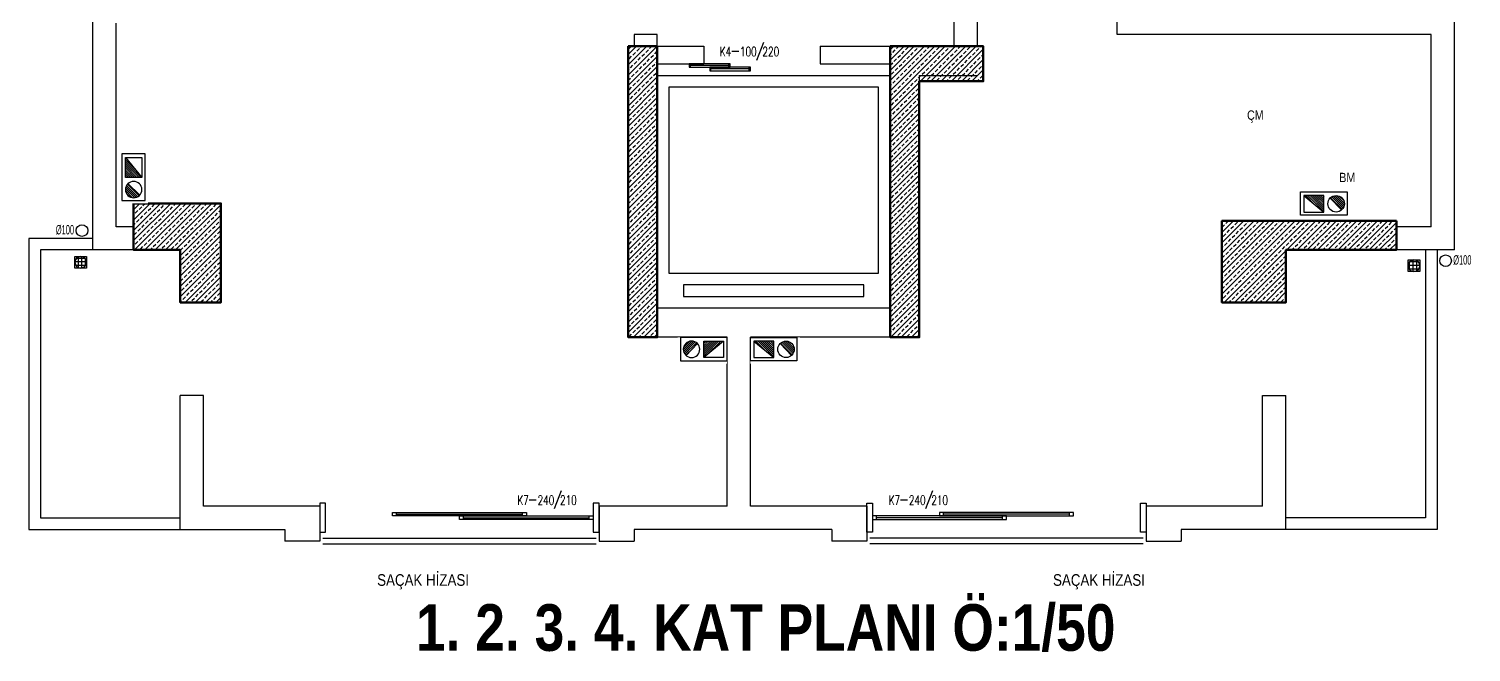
# Model space of a CAD drawing. Header units: millimetres. Extents: x -571 to 714, y -685 to 883.
# Drawn here: x -571 to 669, y -685 to -150 of the extents above; entities that cross this region are included whole.
import ezdxf
from ezdxf.enums import TextEntityAlignment as Align

# ---------------------------------------------------------------- set-up
doc = ezdxf.new("R2010")
doc.units = ezdxf.units.MM
for name, color, linetype in [('18', 1, 'Continuous'), ('AKSYAZI', 9, 'Continuous'), ('BACA', 4, 'Continuous'), ('Balkon', 2, 'Continuous'), ('Duvar', 30, 'Continuous'), ('KAPI', 1, 'Continuous'), ('KAPIKASA', 3, 'Continuous'), ('KAPIPOZ', 2, 'Continuous'), ('Merdiven', 1, 'Continuous'), ('PAFTA', 2, 'Continuous')]:
    doc.layers.add(name, color=color, linetype=linetype)
for name, color, linetype, lineweight in [('COLUMN4', 3, 'Continuous', 50), ('MEKAN-YAZI', 2, 'Continuous', 30), ('PENC3', 2, 'Continuous', 30)]:
    doc.layers.add(name, color=color, linetype=linetype, lineweight=lineweight)
doc.styles.add('AKSYAZI', font='ARIALNB.TTF')
doc.styles.add('DIN', font='ROMANS.SHX', dxfattribs={"width": 0.7})
doc.styles.add('MALZEME YAZI', font='ARIALN.TTF')
pattern_1 = [(45, (-5920.6294, -2925.4973), (-4.4194174, 4.4194174), []), (45, (-5916.21, -2925.4973), (-4.4194174, 4.4194174), [3.125, -1.5625])]

# ---------------------------------------------------------------- blocks, each defined once
blk = doc.blocks.new('*U14')
blk.add_wipeout([(-0.225, -0.425), (0, -0.425), (0, 0), (-0.225, 0)])
at = {"layer": 'Duvar'}
h = blk.add_hatch(dxfattribs=at)
h.set_pattern_fill('ANSI31', color=2, scale=0.1, angle=180, style=0)
h.set_pattern_definition([(225, (4.976182, 7.678786), (0.008838835, -0.008838835), [])])
h.paths.add_polyline_path([(-0.155, -0.353, 0.687827), (-0.032, -0.306, 0.202118), (-0.053, -0.255)])
h.paths.add_polyline_path([(-0.032, -0.03), (-0.173, -0.201), (-0.173, -0.201), (-0.032, -0.201)])
at = {"layer": 'BACA'}
blk.add_lwpolyline([(0, 0), (0, -0.4), (-0.2, -0.4), (-0.2, 0)], close=True, dxfattribs=at)
at = {"layer": 'Duvar', "color": 2}
for p, q in [((-0.032, -0.03), (-0.173, -0.201)), ((-0.173, -0.03), (-0.173, -0.201)), ((-0.032, -0.03), (-0.173, -0.03)), ((-0.032, -0.201), (-0.032, -0.03)), ((-0.173, -0.201), (-0.173, -0.201)), ((-0.173, -0.201), (-0.032, -0.201)), ((-0.053, -0.255), (-0.155, -0.353))]:
    blk.add_line(p, q, dxfattribs=at)
blk.add_circle((-0.102, -0.306), 0.0707, dxfattribs=at)
blk = doc.blocks.new('Kpoz')
for p, q in [((-0.075, 0.091), (0.079, 0.031)), ((0.001, -0.182), (0.001, -0.122))]:
    blk.add_line(p, q)
at = {"style": 'DIN', "width": 0.7, "flags": 8}
blk.add_attdef('YUK', (0.044, 0.082), '', height=0.08, rotation=90, dxfattribs=at)
blk.add_attdef('GEN', text='', height=0.08, rotation=90, dxfattribs=at).set_placement((0.044, -0.039), align=Align.CENTER)
blk.add_attdef('POZ', text='', height=0.08, rotation=90, dxfattribs=at).set_placement((0.044, -0.186), align=Align.RIGHT)
blk = doc.blocks.new('kasa')
blk.add_lwpolyline([(1, 0.5), (1, -0.5), (0, -0.5), (0, 0.5)], close=True)
blk = doc.blocks.new('*U29', base_point=(66.735, 4.301))
at = {"layer": 'KAPIKASA', "xscale": 0.05, "yscale": 0.25}
blk.add_blockref('kasa', (66.735, 4.301), dxfattribs=at)
at = {"layer": 'KAPIKASA', "xscale": 0.05, "yscale": 0.25, "rotation": 180}
blk.add_blockref('kasa', (69.135, 4.301), dxfattribs=at)
blk = doc.blocks.new('K2001')
for p, q in [((0.03, -0.03), (0, -0.03)), ((0.015, -0.97), (0.015, -0.03)), ((0.03, -0.97), (0, -0.97))]:
    blk.add_line(p, q)
blk.add_lwpolyline([(0, 0), (0.03, 0), (0.03, -1), (0, -1)], close=True)
blk = doc.blocks.new('*U30', base_point=(66.785, 4.176))
at = {"xscale": -1, "yscale": 1.149999999999999, "rotation": 90}
blk.add_blockref('K2001', (66.785, 4.301), dxfattribs=at)
blk = doc.blocks.new('A$C4131eff0')
h = blk.add_hatch()
h.set_pattern_fill('NET', color=256, scale=0.25)
h.set_pattern_definition([(0, (0, 0), (0, 0.03125), []), (90, (0, 0), (-0.03125, 0), [])])
h.paths.add_polyline_path([(-0.05, 0, 1), (0.05, 0, 1)])
for p, q in [((0.05, 0.05), (-0.05, 0.05)), ((-0.05, 0.05), (-0.05, -0.05)), ((0.05, -0.05), (0.05, 0.05)), ((-0.05, -0.05), (0.05, -0.05))]:
    blk.add_line(p, q)
blk.add_circle((0, 0), 0.05)
blk = doc.blocks.new('*U33', base_point=(47.462, 6.875))
at = {"yscale": 0.35, "rotation": 90}
blk.add_blockref('K2001', (47.462, 6.875), dxfattribs=at)

msp = doc.modelspace()

# ---------------------------------------------------------------- hatches: boundary and pattern name
h = msp.add_hatch()
h.set_pattern_fill('ANSI33', color=1, scale=25, style=0, pattern_type=0)
h.set_pattern_definition(pattern_1)
h.paths.add_polyline_path([(-55.7, -164.7), (-30.7, -164.7), (-30.7, -414.7), (-55.7, -414.7)], flags=0)
h = msp.add_hatch()
h.set_pattern_fill('ANSI33', color=1, scale=25, style=0, pattern_type=0)
h.set_pattern_definition(pattern_1)
h.paths.add_polyline_path([(169.4, -164.7), (169.4, -414.7), (194.4, -414.7), (194.4, -194.7), (249.4, -194.7), (249.4, -164.7)], flags=0)
h = msp.add_hatch()
h.set_pattern_fill('ANSI33', color=1, scale=25, style=0, pattern_type=0)
h.set_pattern_definition(pattern_1)
h.paths.add_polyline_path([(-480.7, -299.7), (-480.7, -339.7), (-440.6, -339.7), (-440.6, -384.7), (-405.7, -384.7), (-405.7, -299.7)], flags=0)

# ---------------------------------------------------------------- linework, layer by layer
at = {"layer": '18'}
for p, q in [((-30.7, -189.7), (169.3, -189.7)), ((-318.2, -587.2), (-83.2, -587.2)), ((-318.2, -592.2), (-83.2, -592.2)), ((386.8, -587.2), (151.8, -587.2)), ((386.8, -592.2), (151.8, -592.2))]:
    msp.add_line(p, q, dxfattribs=at)
for points in [[(159.3, -199.7), (-20.7, -199.7), (-20.7, -359.7), (159.3, -359.7)], [(146.8, -369.7), (-8.2, -369.7), (-8.2, -379.7), (146.8, -379.7)]]:
    msp.add_lwpolyline(points, close=True, dxfattribs=at)
for centre in [(-525, -323), (646.6, -348.9)]:
    msp.add_circle(centre, 5, dxfattribs=at)
at = {"layer": 'Balkon'}
for points in [[(-515.7, -329.7), (-570.7, -329.7), (-570.7, -579.7), (-440.7, -579.7)], [(-515.7, -339.7), (-560.7, -339.7), (-560.7, -569.7), (-440.7, -569.7)], [(639.3, -339.7), (639.3, -579.7), (509.3, -579.7)], [(629.3, -339.7), (629.3, -569.7), (509.3, -569.7)]]:
    msp.add_lwpolyline(points, dxfattribs=at)
at = {"layer": 'COLUMN4', "color": 3}
for points in [[(-55.7, -164.7), (-30.7, -164.7), (-30.7, -414.7), (-55.7, -414.7)], [(169.4, -164.7), (169.4, -414.7), (194.4, -414.7), (194.4, -194.7), (249.4, -194.7), (249.4, -164.7)], [(-480.7, -299.7), (-480.7, -339.7), (-440.6, -339.7), (-440.6, -384.7), (-405.7, -384.7), (-405.7, -299.7)]]:
    msp.add_lwpolyline(points, close=True, dxfattribs=at)
at = {"layer": 'Duvar'}
for p, q in [((-515.7, -339.7), (-515.7, -79.7)), ((364.3, -154.7), (364.3, -74.7)), ((224.3, -164.7), (224.3, -94.7)), ((244.3, -164.7), (244.3, -94.7)), ((654.3, -339.7), (654.3, -94.7)), ((-495.7, -319.7), (-495.7, -144.7)), ((-30.7, -154.7), (-50.7, -154.7)), ((-50.7, -154.7), (-50.7, -164.7)), ((-30.7, -164.7), (-30.7, -154.7)), ((634.3, -154.7), (364.3, -154.7)), ((634.3, -319.7), (634.3, -154.7)), ((-30.7, -164.7), (9.3, -164.7)), ((9.3, -164.7), (9.3, -179.7)), ((109.3, -164.7), (224.3, -164.7)), ((109.3, -164.7), (109.3, -179.7)), ((-30.7, -389.7), (-30.7, -179.7)), ((-30.7, -179.7), (9.3, -179.7)), ((109.3, -179.7), (169.3, -179.7)), ((169.3, -179.7), (169.3, -389.7)), ((194.3, -189.7), (244.3, -189.7)), ((194.3, -189.7), (194.3, -414.7)), ((-480.7, -319.7), (-495.7, -319.7)), ((634.3, -319.7), (604.3, -319.7)), ((-440.7, -339.7), (-515.7, -339.7)), ((-440.7, -384.7), (-440.7, -339.7)), ((509.3, -384.7), (509.3, -339.7)), ((654.3, -339.7), (509.3, -339.7)), ((-440.7, -384.7), (-420.7, -384.7)), ((-420.7, -384.7), (-420.7, -384.7)), ((169.3, -389.7), (-30.7, -389.7)), ((509.3, -384.7), (489.3, -384.7)), ((29.3, -414.7), (-50.7, -414.7)), ((29.3, -559.7), (29.3, -414.7)), ((194.3, -414.7), (49.3, -414.7)), ((49.3, -559.7), (49.3, -414.7)), ((-440.7, -579.7), (-440.7, -464.7)), ((-420.7, -464.7), (-440.7, -464.7)), ((-420.7, -559.7), (-420.7, -464.7)), ((489.3, -559.7), (489.3, -464.7)), ((489.3, -464.7), (509.3, -464.7)), ((509.3, -579.7), (509.3, -464.7)), ((-320.7, -559.7), (-420.7, -559.7)), ((-320.7, -559.7), (-320.7, -589.7)), ((29.3, -559.7), (-80.7, -559.7)), ((-80.7, -559.7), (-80.7, -589.7)), ((149.3, -559.7), (49.3, -559.7)), ((149.3, -559.7), (149.3, -589.7)), ((489.3, -559.7), (389.3, -559.7)), ((389.3, -559.7), (389.3, -589.7)), ((-440.7, -579.7), (-350.7, -579.7)), ((-350.7, -579.7), (-350.7, -589.7)), ((119.3, -579.7), (-50.7, -579.7)), ((-50.7, -579.7), (-50.7, -589.7)), ((119.3, -579.7), (119.3, -589.7)), ((509.3, -579.7), (419.3, -579.7)), ((419.3, -579.7), (419.3, -589.7)), ((-320.7, -589.7), (-350.7, -589.7)), ((-80.7, -589.7), (-50.7, -589.7)), ((149.3, -589.7), (119.3, -589.7)), ((389.3, -589.7), (419.3, -589.7))]:
    msp.add_line(p, q, dxfattribs=at)
at = {"layer": 'PENC3', "color": 2}
for p, q in [((-30.7, -389.7), (-30.7, -189.7)), ((-30.7, -189.7), (-30.7, -389.7))]:
    msp.add_line(p, q, dxfattribs=at)

# ---------------------------------------------------------------- block references
at = {"layer": '18', "xscale": -100, "yscale": 100, "zscale": 100, "rotation": 180}
for p in [(-526.1, -350.2), (619.4, -353.2)]:
    msp.add_blockref('A$C4131eff0', p, dxfattribs=at)
at = {"layer": 'KAPI', "xscale": -100, "yscale": 100, "zscale": 100, "rotation": 180}
for p in [(-3.2, -179.7), (14.3, -182.7)]:
    msp.add_blockref('*U33', p, dxfattribs=at)
at = {"layer": 'KAPI', "yscale": 100, "zscale": 100}
for p, xscale in [((-143.2, -577.7), -100), ((-85.7, -580.7), -100), ((154.3, -580.7), 100), ((211.8, -577.7), 100)]:
    msp.add_blockref('*U30', p, dxfattribs=dict(at, xscale=xscale))
at = {"layer": 'KAPIKASA', "yscale": 100, "zscale": 100}
for p, xscale in [((-80.7, -569.7), -100), ((149.3, -569.7), 100)]:
    msp.add_blockref('*U29', p, dxfattribs=dict(at, xscale=xscale))
at = {"layer": 'KAPIPOZ', "xscale": 100, "yscale": 100, "zscale": 100, "rotation": 270}
for p, values in [((51.4, -168.9), {'GEN': '100', 'POZ': 'K4', 'YUK': '220'}), ((-122.5, -554.2), {'GEN': '240', 'POZ': 'K7', 'YUK': '210'}), ((196.5, -554.2), {'GEN': '240', 'POZ': 'K7', 'YUK': '210'})]:
    msp.add_blockref('Kpoz', p, dxfattribs=at).add_auto_attribs(values)
at = {"layer": 'PAFTA', "xscale": 100, "yscale": 100, "zscale": 100, "rotation": 90}
msp.add_blockref('*U14', (521.9, -289.8), dxfattribs=at)

# ---------------------------------------------------------------- texts
at = {"layer": '18', "style": 'MALZEME YAZI', "width": 0.7}
for p in [(-547.5, -326.3), (653.1, -352.2)]:
    msp.add_text('%%c100', height=8, dxfattribs=at).set_placement(p)
at = {"layer": 'AKSYAZI', "style": 'AKSYAZI'}
msp.add_text('1. 2. 3. 4. KAT PLANI Ö:1/50', height=40, dxfattribs=at).set_placement((362.9, -684), align=Align.RIGHT)
at = {"layer": 'MEKAN-YAZI', "style": 'MALZEME YAZI'}
for s, p in [('ÇM', (483.1, -225)), ('BM', (562.1, -277.4))]:
    msp.add_text(s, height=8, dxfattribs=at).set_placement(p, align=Align.MIDDLE)
at = {"layer": 'Merdiven', "color": 2, "style": 'MALZEME YAZI'}
for p in [(-271.4, -628.2), (309.3, -628.2)]:
    msp.add_text('SAÇAK HİZASI', height=10, dxfattribs=at).set_placement(p)

# ---------------------------------------------------------------- next in the draw order: hatches: boundary and pattern name
h = msp.add_hatch()
h.set_pattern_fill('ANSI33', color=1, scale=25, style=0, pattern_type=0)
h.set_pattern_definition(pattern_1)
h.paths.add_polyline_path([(604.4, -314.7), (454.4, -314.7), (454.4, -384.7), (509.4, -384.7), (509.4, -339.7), (604.3, -339.7)], flags=0)

# ---------------------------------------------------------------- next in the draw order: linework, layer by layer
at = {"layer": 'COLUMN4', "color": 3}
msp.add_lwpolyline([(604.4, -314.7), (454.4, -314.7), (454.4, -384.7), (509.4, -384.7), (509.4, -339.7), (604.3, -339.7)], close=True, dxfattribs=at)

# ---------------------------------------------------------------- next in the draw order: block references
at = {"layer": 'PAFTA', "xscale": -100, "yscale": 100, "zscale": 100}
msp.add_blockref('*U14', (-490.8, -257.2), dxfattribs=at)
at = {"layer": 'PAFTA', "yscale": 100, "zscale": 100}
for p, xscale, rotation in [((29.3, -414.7), -100, 270), ((49.3, -414.7), 100, 90)]:
    msp.add_blockref('*U14', p, dxfattribs=dict(at, xscale=xscale, rotation=rotation))

# ---------------------------------------------------------------- next in the draw order: block references
for p, xscale, rotation in [((29.3, -414.8), -100, 270), ((49.3, -414.8), 100, 90)]:
    msp.add_blockref('*U14', p, dxfattribs=dict(at, xscale=xscale, rotation=rotation))

doc.saveas('drawing.dxf')
